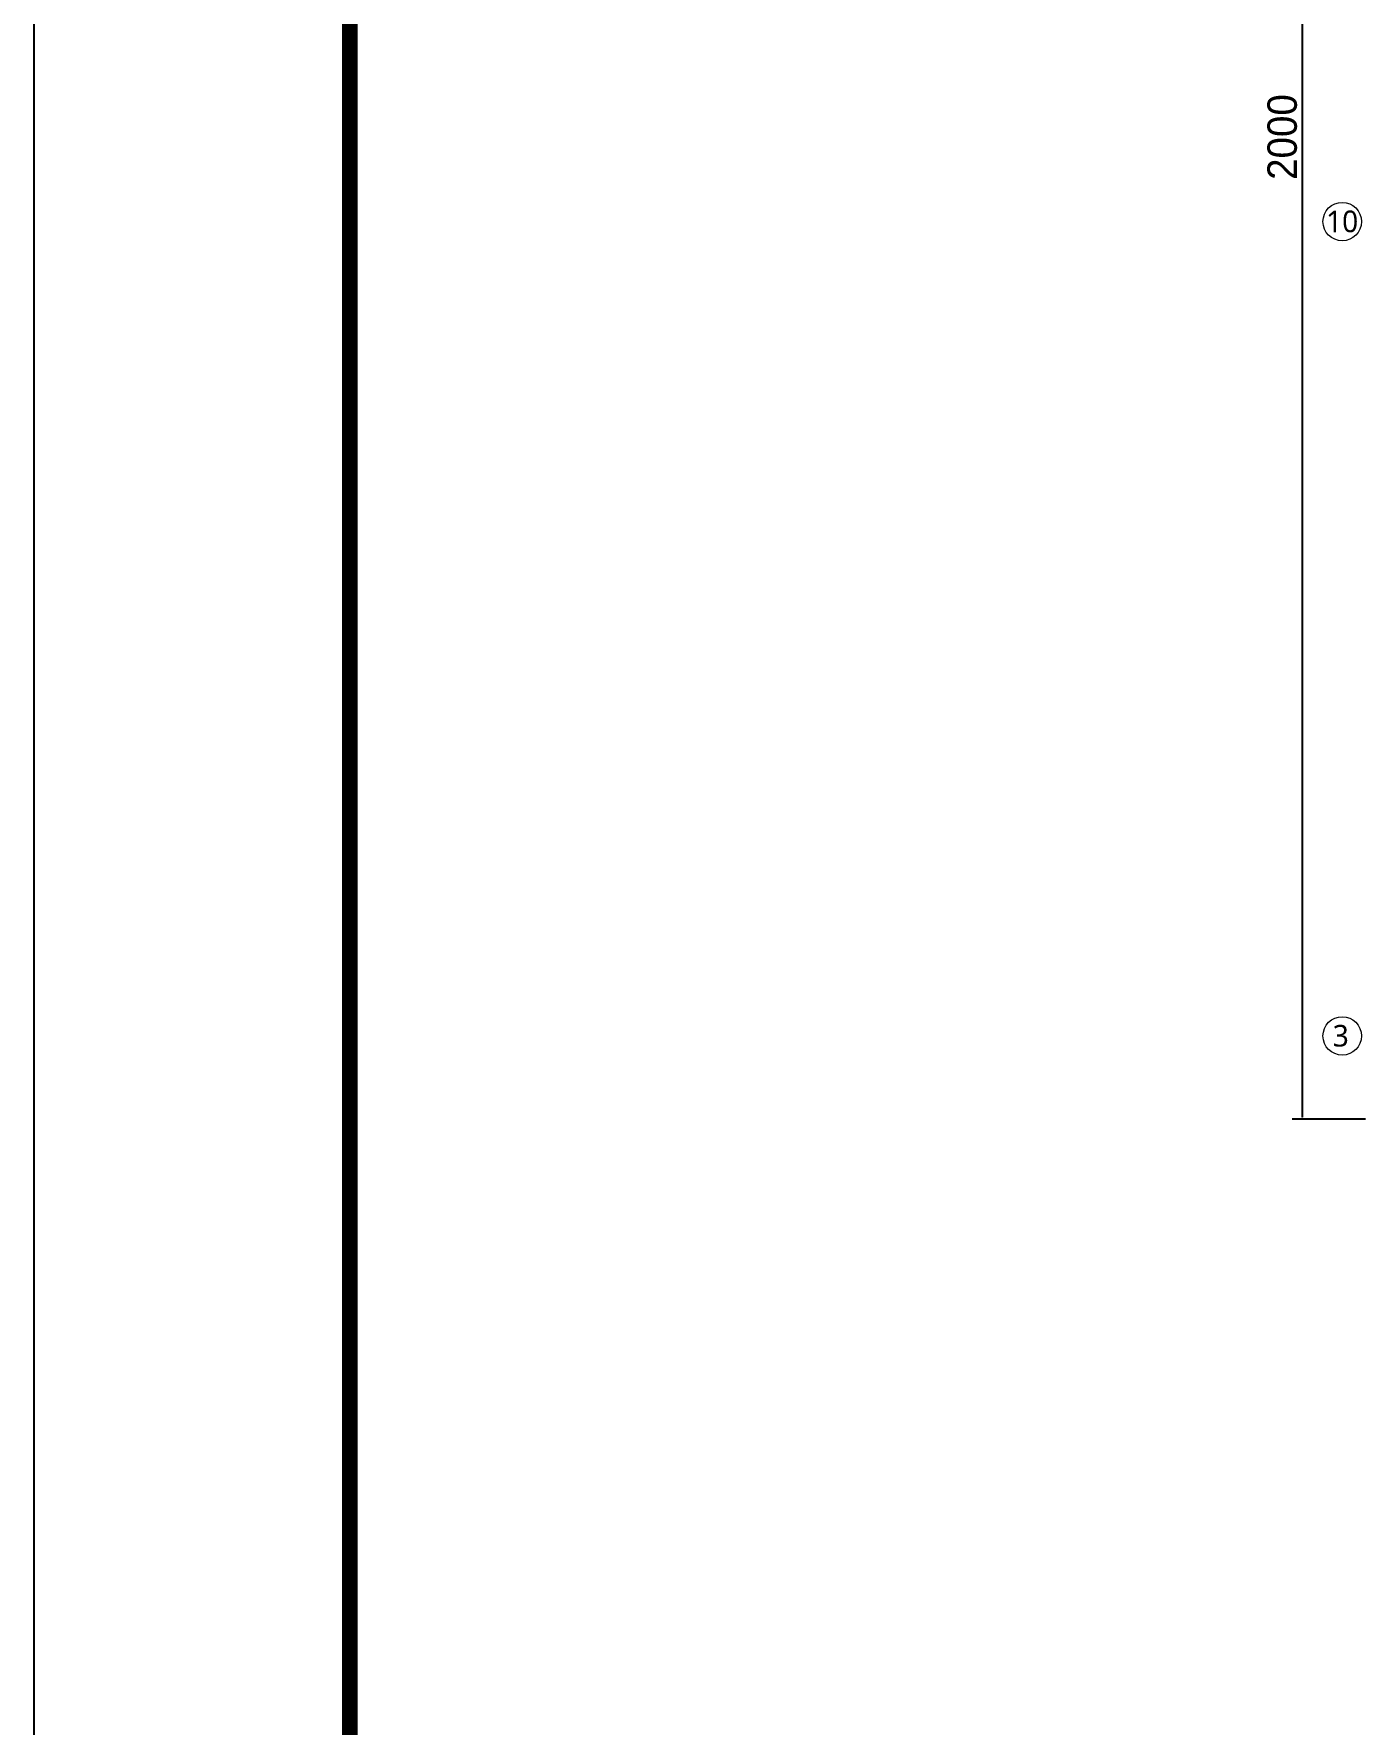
# Model space of a CAD drawing. Header units: millimetres. Extents: x -1589 to 88627, y 12943 to 76663.
# Drawn here: x -1589 to 11981, y 42219 to 59441 of the extents above; entities that cross this region are included whole.
import ezdxf

# ---------------------------------------------------------------- set-up
doc = ezdxf.new("R2010")
doc.units = ezdxf.units.MM
doc.header["$LTSCALE"] = 200
doc.header["$PDSIZE"] = 100
for name, color, linetype in [('001dmp-FORM', 7, 'Continuous'), ('2', 2, 'Continuous'), ('form$0$SHEET$0$AA-BORD-FORM', 7, 'Continuous')]:
    doc.layers.add(name, color=color, linetype=linetype)
doc.layers.add('LINE', color=3, linetype='Continuous', lineweight=0)
doc.styles.add('sukwoo', font='malgun.ttf')
doc.styles.add('돋움', font='Dotum.ttf')
doc.dimstyles.new('사본 STANDARD', dxfattribs={"dimscale": 10, "dimtxt": 3, "dimasz": 0.18, "dimexe": 1, "dimexo": 1, "dimgap": 0.5, "dimtad": 1, "dimdec": 0, "dimzin": 0, "dimdsep": 46, "dimtxsty": '돋움', "dimcen": 2, "dimadec": 0, "dimazin": 0, "dimtfac": 1, "dimtdec": 0, "dimtofl": 0, "dimtmove": 2, "dimatfit": 3, "dimfxl": 0, "dimtolj": 1, "dimtzin": 0, "dimarcsym": 0})

# ---------------------------------------------------------------- blocks, each defined once
blk = doc.blocks.new('*D6')
at = {"color": 0, "linetype": 'Continuous', "lineweight": -2}
for p, q in [((63516.1, 49182.5), (63441.5, 49182.5)), ((63451.5, 49180.7), (63451.5, 47184.3)), ((63516, 47182.5), (63441.5, 47182.5))]:
    blk.add_line(p, q, dxfattribs=at)
at = {"color": 0, "linetype": 'Continuous'}
for points in [[(63451.2, 49180.7), (63451.8, 49180.7), (63451.5, 49182.5)], [(63451.2, 47184.3), (63451.8, 47184.3), (63451.5, 47182.5)]]:
    blk.add_solid(points, dxfattribs=at)
at = {"layer": 'Defpoints', "color": 0, "linetype": 'Continuous'}
for p in [(63526.1, 49182.5), (63451.5, 47182.5), (63526, 47182.5)]:
    blk.add_point(p, dxfattribs=at)
at = {"color": 0, "linetype": 'Continuous', "insert": (63431.4, 48182.5), "char_height": 30, "attachment_point": 5, "rotation": 90, "style": '돋움'}
blk.add_mtext('\\A1;2000', dxfattribs=at)
blk = doc.blocks.new('FORM_ELEC_SUKWOO$0$')
at = {"layer": '001dmp-FORM', "color": 30}
blk.add_lwpolyline([(161727, 114228), (0, 114228), (0, 0), (161727, 0)], close=True, dxfattribs=at)
at = {"layer": '001dmp-FORM', "const_width": 288}
blk.add_lwpolyline([(5769, 3846), (5769, 110382), (157881, 110382), (157881, 3846)], close=True, dxfattribs=at)
blk = doc.blocks.new('FORM_ELEC_SUKWOO')
at = {"layer": '001dmp-FORM'}
blk.add_blockref('FORM_ELEC_SUKWOO$0$', (12, -1), dxfattribs=at)
blk = doc.blocks.new('rack2000')
at = {"color": 7, "linetype": 'Continuous'}
dim = blk.add_linear_dim(base=(10, 0), p1=(84.6, 2000), p2=(84.5, 0), angle=90, dimstyle='사본 STANDARD', dxfattribs=at)
dim.commit()
dim.dimension.update_dxf_attribs({"geometry": '*D6', "text_midpoint": (-10, 1000), "insert": (-63441.5, -47182.5)})

msp = doc.modelspace()

# ---------------------------------------------------------------- linework, layer by layer
at = {"layer": 'LINE', "color": 1}
for centre in [(11737, 57529), (11737, 49237)]:
    msp.add_circle(centre, 196, dxfattribs=at)

# ---------------------------------------------------------------- block references
at = {"color": 4, "xscale": 0.5578271106950633, "yscale": 0.5578271106950633, "zscale": 0.5578271106950633}
msp.add_blockref('FORM_ELEC_SUKWOO', (-1596, 12944), dxfattribs=at)
at = {"layer": 'form$0$SHEET$0$AA-BORD-FORM', "xscale": 10, "yscale": 10, "zscale": 10}
msp.add_blockref('rack2000', (11228, 48390), dxfattribs=at)

# ---------------------------------------------------------------- texts
at = {"layer": '2', "style": 'sukwoo'}
for s, p in [('10', (11572, 57421)), ('3', (11640, 49129))]:
    msp.add_text(s, height=220, dxfattribs=at).set_placement(p)

doc.saveas('drawing.dxf')
